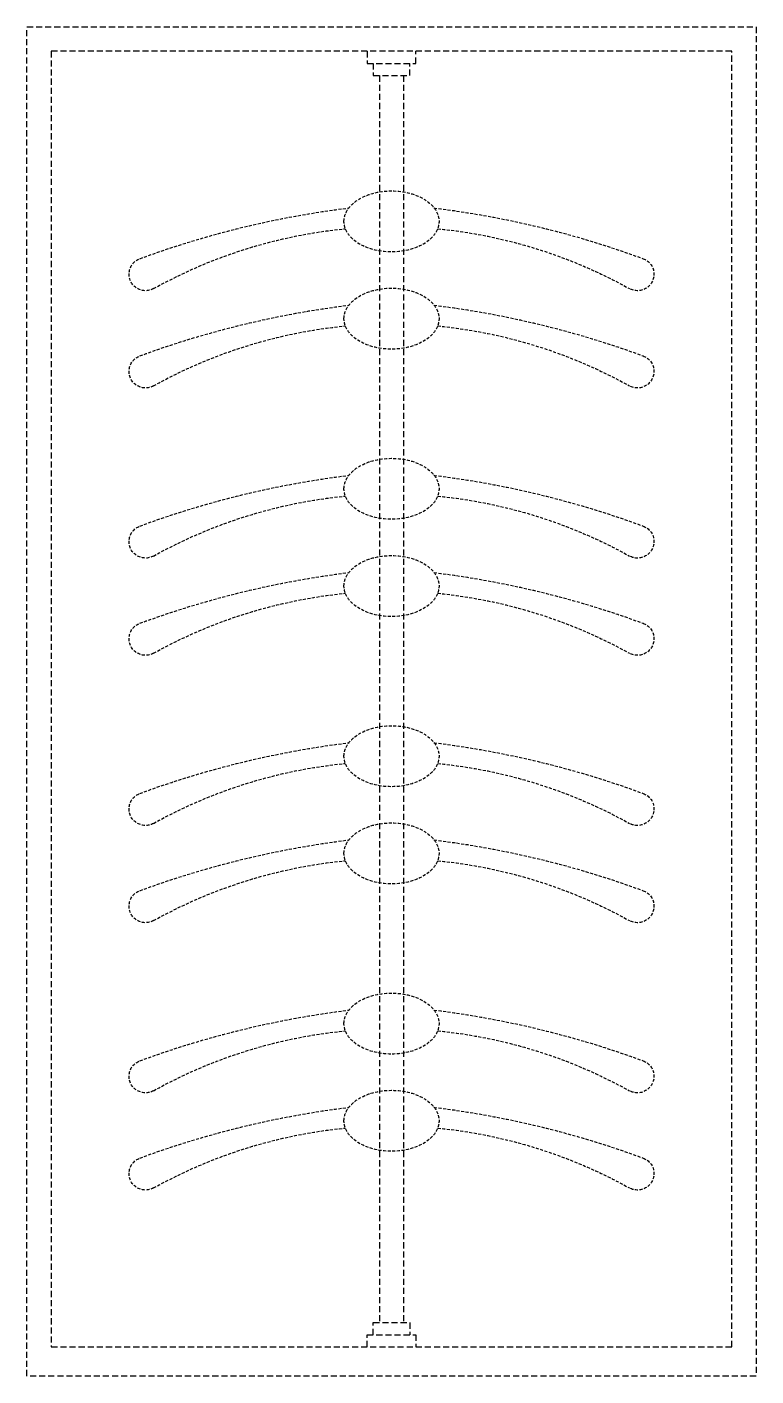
# Model space of a CAD drawing. Extents: x -600 to 0, y -1110 to 0.
import ezdxf

# ---------------------------------------------------------------- set-up
doc = ezdxf.new("R2010")
doc.units = 0
doc.header["$MEASUREMENT"] = 0
doc.linetypes.add('M-DASHED', pattern=[3.75, 2.5, -1.25])
doc.layers.add('2-5 活动家具', color=183, linetype='Continuous')

# ---------------------------------------------------------------- blocks, each defined once
blk = doc.blocks.new('LSF-衣架')
at = {"color": 0, "linetype": 'ByBlock'}
for centre, radius, start, end in [((43.40970457519871, 202.4094246306922), 13.58628826623349, 330.9036087377879, 159.7319427824382), ((749.9600968642626, -58.50378781801557), 766.7722953794217, 159.7319427824382, 172.9988136189336), ((410.0229835199424, -1.614665457804221), 405.9743457624468, 150.9036087377878, 174.4006268478201), ((749.960096860188, 58.50378787133377), 766.7722953793754, 187.0011863843772, 200.2680572175618), ((410.0229835198261, 1.614665487024467), 405.9743457624148, 185.5993731555017, 209.0963912622122), ((43.40970457519871, -202.4094245806336), 13.58628826623349, 200.2680572175618, 29.09639126221224)]:
    blk.add_arc(centre, radius, start, end, dxfattribs=at)
at = {"color": 0, "linetype": 'ByBlock', "extrusion": (0, 0, -1)}
blk.add_ellipse((0, 0), major_axis=(-1.6108326e-09, 39.12092675847816), ratio=0.641458229143595, dxfattribs=at)
blk = doc.blocks.new('*U3')
at = {"color": 250, "linetype": 'M-DASHED', "ltscale": 2}
for p, q in [((40.00000000011636, 310.0000000000291), (1066.059100687469, 310.0011117691449)), ((40.00000000011636, 290.0000000000291), (1066.059100687469, 290.0011117691449))]:
    blk.add_line(p, q, dxfattribs=at)
at = {"linetype": 'M-DASHED', "ltscale": 2}
blk.add_lwpolyline([(0, 0), (1109.998801026459, 0.002419735856392435), (1109.998801026459, 600.0024197358565), (0, 600)], close=True, dxfattribs=at)
at = {"color": 250, "linetype": 'M-DASHED', "ltscale": 2}
blk.add_lwpolyline([(20.00000000011642, 580), (1086.059100687469, 580.0024197358563), (1086.059100687469, 20.00241973591461), (20.00000000011642, 20.00000000005821)], close=True, dxfattribs=at)
for points in [[(20.00000000011642, 320.0000000000291), (30.00000000011652, 320.0000000000291), (30.00000000011654, 280.0000000000291), (20.00000000011642, 280.0000000000291)], [(30.00000000011652, 315.0000000000291), (40.00000000011636, 315.000000000029), (40.00000000011636, 285.0000000000291), (30.00000000011654, 285.0000000000291)], [(1076.059100687469, 315.0011117691449), (1066.059100687469, 315.0011117691448), (1066.059100687469, 285.0011117691449), (1076.059100687469, 285.0011117691449)], [(1086.059100687469, 320.0011117691449), (1076.059100687469, 320.0011117691449), (1076.059100687469, 280.0011117691449), (1086.059100687469, 280.0011117691449)]]:
    blk.add_lwpolyline(points, dxfattribs=at)
for p in [(160.0000000001163, 300.0000000000291), (240.0000000001163, 300.0000000000291), (380.0000000001164, 300.0000000000291), (460.0000000001164, 300.0000000000291), (599.9999999998613, 300.0003350542855), (679.9999999998613, 300.0003350542855), (819.9999999996062, 300.000670108542), (899.9999999996062, 300.000670108542)]:
    blk.add_blockref('LSF-衣架', p, dxfattribs=at)

msp = doc.modelspace()

# ---------------------------------------------------------------- block references
at = {"layer": '2-5 活动家具', "xscale": -1, "rotation": 90}
msp.add_blockref('*U3', (0, 0), dxfattribs=at)

doc.saveas('drawing.dxf')
